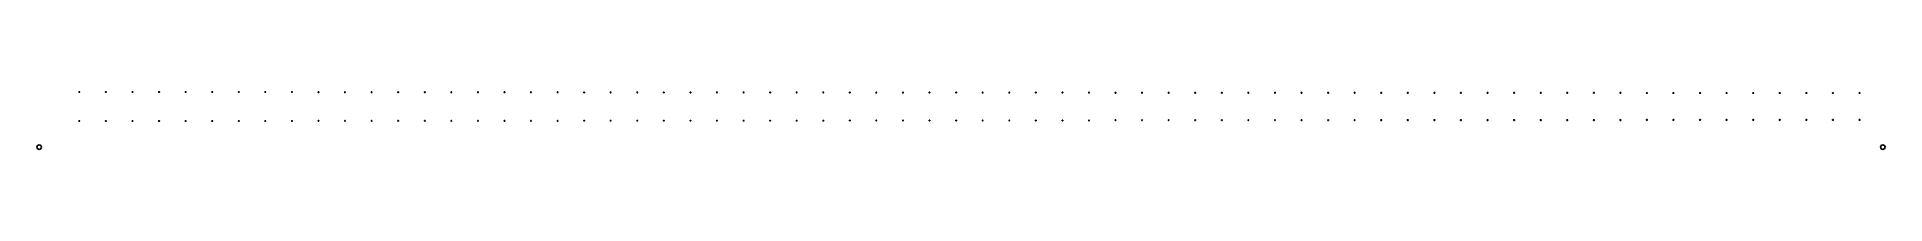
# Model space of a CAD drawing. Extents: x 50 to 173, y 50 to 173.
# Drawn here: x 49.9 to 172.6, y 49.9 to 53.7 of the extents above; entities outside this region: 2.
import ezdxf

# ---------------------------------------------------------------- set-up
doc = ezdxf.new("R2010")
doc.units = 0
doc.layers.get('0').update_dxf_attribs({"color": 255, "linetype": 'continuous'})

msp = doc.modelspace()

# ---------------------------------------------------------------- linework, layer by layer
for centre in [(50, 172.4), (172.4, 172.4), (50, 50), (172.4, 50)]:
    msp.add_circle(centre, 0.15)
at = {"layer": 'PET'}
for centre in [(52.66, 53.65), (54.43, 53.65), (56.19, 53.65), (57.96, 53.65), (59.72, 53.65), (61.49, 53.65), (63.25, 53.65), (65.01, 53.65), (66.78, 53.65), (68.54, 53.63), (70.3, 53.63), (72.07, 53.63), (73.83, 53.63), (75.6, 53.63), (77.36, 53.63), (79.13, 53.63), (80.89, 53.63), (82.65, 53.63), (84.42, 53.63), (86.18, 53.62), (87.94, 53.62), (89.71, 53.62), (91.47, 53.62), (93.24, 53.62), (95, 53.62), (96.77, 53.62), (98.53, 53.62), (100.29, 53.62), (102.06, 53.62), (103.82, 53.61), (105.58, 53.61), (107.35, 53.61), (109.11, 53.61), (110.88, 53.61), (112.64, 53.61), (114.41, 53.61), (116.17, 53.61), (117.94, 53.61), (119.7, 53.61), (121.46, 53.6), (123.22, 53.6), (124.99, 53.6), (126.75, 53.6), (128.52, 53.6), (130.28, 53.6), (132.05, 53.6), (133.81, 53.6), (135.58, 53.6), (137.34, 53.6), (139.1, 53.59), (140.86, 53.59), (142.63, 53.59), (144.39, 53.59), (146.16, 53.59), (147.92, 53.59), (149.69, 53.59), (151.45, 53.59), (153.22, 53.59), (154.98, 53.59), (156.74, 53.58), (158.5, 53.58), (160.27, 53.58), (162.03, 53.58), (163.8, 53.58), (165.56, 53.58), (167.33, 53.58), (169.09, 53.58), (170.86, 53.58), (52.66, 51.73), (54.43, 51.73), (56.19, 51.73), (57.96, 51.73), (59.72, 51.73), (61.49, 51.73), (63.25, 51.73), (65.01, 51.73), (66.78, 51.73), (68.54, 51.74), (70.3, 51.74), (72.07, 51.74), (73.83, 51.74), (75.6, 51.74), (77.36, 51.74), (79.13, 51.74), (80.89, 51.74), (82.65, 51.74), (84.42, 51.74), (86.18, 51.75), (87.94, 51.75), (89.71, 51.75), (91.47, 51.75), (93.24, 51.75), (95, 51.75), (96.77, 51.75), (98.53, 51.75), (100.29, 51.75), (102.06, 51.75), (103.82, 51.76), (105.58, 51.76), (107.35, 51.76), (109.11, 51.76), (110.88, 51.76), (112.64, 51.76), (114.41, 51.76), (116.17, 51.76), (117.94, 51.76), (119.7, 51.76), (121.46, 51.78), (123.22, 51.78), (124.99, 51.78), (126.75, 51.78), (128.52, 51.78), (130.28, 51.78), (132.05, 51.78), (133.81, 51.78), (135.58, 51.78), (137.34, 51.78), (139.1, 51.79), (140.86, 51.79), (142.63, 51.79), (144.39, 51.79), (146.16, 51.79), (147.92, 51.79), (149.69, 51.79), (151.45, 51.79), (153.22, 51.79), (154.98, 51.79), (156.74, 51.8), (158.5, 51.8), (160.27, 51.8), (162.03, 51.8), (163.8, 51.8), (165.56, 51.8), (167.33, 51.8), (169.09, 51.8), (170.86, 51.8)]:
    msp.add_circle(centre, 0.005, dxfattribs=at)
at = {"layer": 'V3'}
for centre in [(52.66, 53.65), (54.43, 53.65), (56.19, 53.65), (57.96, 53.65), (59.72, 53.65), (61.49, 53.65), (63.25, 53.65), (65.01, 53.65), (66.78, 53.65), (68.54, 53.63), (70.3, 53.63), (72.07, 53.63), (73.83, 53.63), (75.6, 53.63), (77.36, 53.63), (79.13, 53.63), (80.89, 53.63), (82.65, 53.63), (84.42, 53.63), (86.18, 53.62), (87.94, 53.62), (89.71, 53.62), (91.47, 53.62), (93.24, 53.62), (95, 53.62), (96.77, 53.62), (98.53, 53.62), (100.29, 53.62), (102.06, 53.62), (103.82, 53.61), (105.58, 53.61), (107.35, 53.61), (109.11, 53.61), (110.88, 53.61), (112.64, 53.61), (114.41, 53.61), (116.17, 53.61), (117.94, 53.61), (119.7, 53.61), (121.46, 53.6), (123.22, 53.6), (124.99, 53.6), (126.75, 53.6), (128.52, 53.6), (130.28, 53.6), (132.05, 53.6), (133.81, 53.6), (135.58, 53.6), (137.34, 53.6), (139.1, 53.59), (140.86, 53.59), (142.63, 53.59), (144.39, 53.59), (146.16, 53.59), (147.92, 53.59), (149.69, 53.59), (151.45, 53.59), (153.22, 53.59), (154.98, 53.59), (156.74, 53.58), (158.5, 53.58), (160.27, 53.58), (162.03, 53.58), (163.8, 53.58), (165.56, 53.58), (167.33, 53.58), (169.09, 53.58), (170.86, 53.58), (52.66, 51.73), (54.43, 51.73), (56.19, 51.73), (57.96, 51.73), (59.72, 51.73), (61.49, 51.73), (63.25, 51.73), (65.01, 51.73), (66.78, 51.73), (68.54, 51.74), (70.3, 51.74), (72.07, 51.74), (73.83, 51.74), (75.6, 51.74), (77.36, 51.74), (79.13, 51.74), (80.89, 51.74), (82.65, 51.74), (84.42, 51.74), (86.18, 51.75), (87.94, 51.75), (89.71, 51.75), (91.47, 51.75), (93.24, 51.75), (95, 51.75), (96.77, 51.75), (98.53, 51.75), (100.29, 51.75), (102.06, 51.75), (103.82, 51.76), (105.58, 51.76), (107.35, 51.76), (109.11, 51.76), (110.88, 51.76), (112.64, 51.76), (114.41, 51.76), (116.17, 51.76), (117.94, 51.76), (119.7, 51.76), (121.46, 51.78), (123.22, 51.78), (124.99, 51.78), (126.75, 51.78), (128.52, 51.78), (130.28, 51.78), (132.05, 51.78), (133.81, 51.78), (135.58, 51.78), (137.34, 51.78), (139.1, 51.79), (140.86, 51.79), (142.63, 51.79), (144.39, 51.79), (146.16, 51.79), (147.92, 51.79), (149.69, 51.79), (151.45, 51.79), (153.22, 51.79), (154.98, 51.79), (156.74, 51.8), (158.5, 51.8), (160.27, 51.8), (162.03, 51.8), (163.8, 51.8), (165.56, 51.8), (167.33, 51.8), (169.09, 51.8), (170.86, 51.8)]:
    msp.add_circle(centre, 0.0267, dxfattribs=at)

doc.saveas('drawing.dxf')
